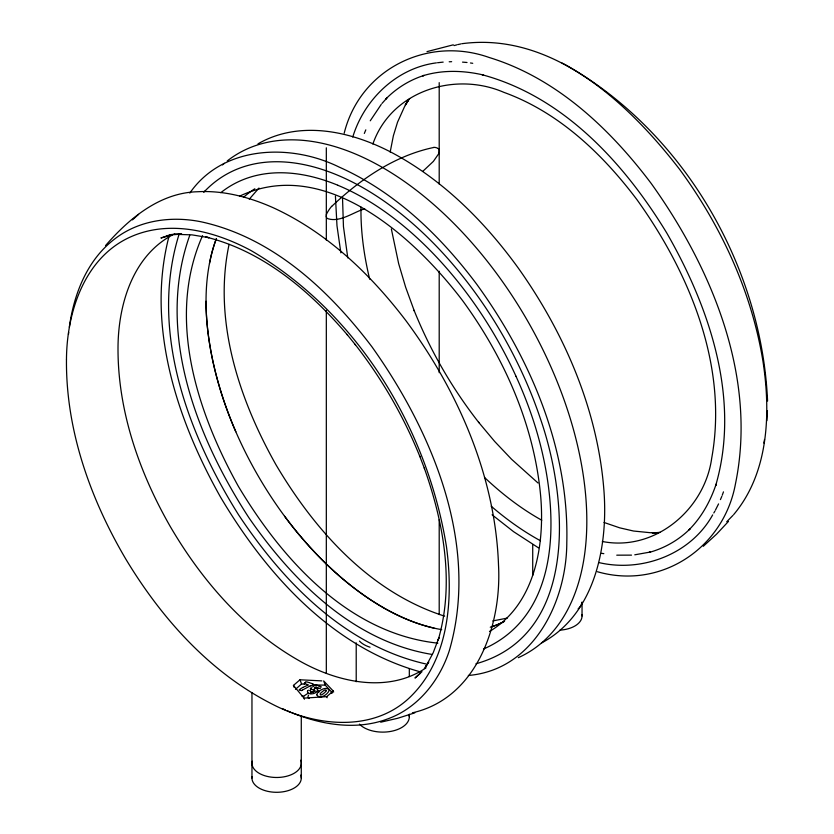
<?xml version="1.0" encoding="UTF-8"?>
<svg xmlns="http://www.w3.org/2000/svg" width="834" height="834" viewBox="0 0 834 834"><rect width="100%" height="100%" fill="white"/><g stroke="black" fill="none" stroke-linecap="round" stroke-linejoin="round"><path stroke-width="1.25" d="M360.986 207.124C360.611 231.393 363.989 255.621 369.671 279.182M767.426 410.724L766.853 420.68M68.471 334.382L68.69 332.297M69.337 327.178C73.882 293.933 87.299 259.666 114.842 238.858C139.247 219.915 172.169 215.714 201.797 221.948C272.958 237.669 329.315 290.451 372.068 346.975C432.763 432.439 479.946 545.134 449.317 650.666C439.56 680.711 417.897 708.097 387.518 718.971C356.514 730.563 321.861 724.934 291.952 712.757M390.176 152.069L393.367 135.796L397.526 122.212L404.438 106.877L408.514 99.871L405.241 105.001L409.661 98.548M763.881 443.094L764.528 439.476M229.089 244.341C212.92 320.392 238.858 398.902 276.054 464.892C314.783 530.382 370.171 592.453 444.626 616.149M169 236.303C145.887 325.448 176.735 419.179 220.457 496.991C265.983 573.761 331.734 647.33 420.482 671.891M307.59 691.115L307.61 691.032A2.648 1.491 -20.6 0 1 307.756 690.698L308.424 690.198M438.945 637.676L438.194 640.012C454.77 583.268 443.594 522.449 424.225 467.905M344.192 133.2C360.121 69.076 427.727 35.622 489.193 57.494C556.351 78.031 609.831 128.551 651.271 183.553C712.309 268.84 757.418 377.708 735.432 484.001C723.641 548.178 660.872 589.992 597.373 571.717M438.913 637.697L433.221 652.688L425.486 667.148L428.759 662.019L424.339 668.482M352.751 137.078C364.177 99.444 396.703 67.961 436.401 62.863M179.227 233.781C149.098 329.711 187.369 433.002 238.545 514.776C282.987 581.819 344.786 645.652 425.83 663.958M722.234 495.25L723.474 491.862M438.642 153.81L433.388 161.379L422.755 171.377M189.766 235.303C155.499 331.171 196.073 436.484 248.897 517.726C292.64 580.902 353.48 641.711 432.283 654.471M364.322 133.44L365.813 129.854M372.861 144.032C391.167 91.083 454.561 71.005 503.892 92.355C558.686 112.163 602.586 153.956 637.072 199.826C689.76 273.323 728.405 366.449 711.694 458.231C704.636 509.689 654.815 551.816 602.325 541.485M720.43 499.608L721.827 496.376M311.238 692.501L311.27 692.481A1.449 0.709 53.9 0 0 311.374 692.376L311.593 691.97M202.568 235.626C166.112 317.764 197.095 412.225 238.503 486.566C282.184 559.593 348.487 633.663 437.86 643.16M715.468 510.033L718.564 503.913M370.244 120.805L381.253 104.396M712.674 514.901C690.854 554.318 641.857 572.739 598.718 562.533M713.81 512.983L714.946 511.054M317.347 690.844L317.243 691.011A5.807 3.263 -20.6 0 1 317.035 691.323M325.99 691.063C325.26 692.72 319.088 697.401 320.225 693.679A17.055 9.581 -20.6 0 1 323.373 690.875L324.145 690.344A2.189 1.23 -20.6 0 1 324.468 690.187A1.512 0.844 -20.6 0 1 325.927 690.083A1.512 0.844 -20.6 0 1 325.958 691.052M189.818 193.071C223.001 145.199 290.878 143.219 339.125 167.071C395.045 191.966 440.446 235.793 476.767 284.3C530.851 358.828 569.132 449.307 566.797 542.715C566.64 601.418 533.823 669.921 468.333 675.477M249.251 199.19L258.957 188.057M312.562 692.22L312.979 691.615L313.469 692.616M733.753 514.505C768.833 472.711 770.845 413.132 763.006 361.581C751.715 291.89 721.233 226.118 679.647 169.396C628.763 103.426 552.348 31.588 461.932 43.702M382.003 103.426L386.861 98.037L385.788 99.037C396.411 88.206 409.619 79.981 424.089 75.404L422.682 75.831C442.374 69.712 463.589 70.39 483.501 75.029L482.125 74.737C563.471 96.588 624.207 163.141 666.679 232.853C709.776 307.746 740.801 399.507 715.697 485.534L716.125 484.168C710.453 501.098 701.655 517.205 688.947 529.892L690.02 528.892C678.678 540.098 664.479 548.251 649.102 552.431L650.499 552.014L634.768 554.808M733.065 515.266L726.727 521.75M105.522 245.613C129.061 218.466 159.961 192.675 197.658 191.737C223.668 190.298 249.512 197.168 273.125 207.697C326.855 232.332 370.776 274.396 406.21 321.048C458.408 391.636 495.396 476.464 498.513 565.098C501.797 624.332 477.277 698.131 412.403 712.809M728.478 521.406L716.562 534.177L703.312 546.28M331.692 206.425C360.267 179.289 394.732 155.604 433.836 147.451M320.308 687.977L320.339 687.946A2.346 1.314 -20.6 0 1 320.1 688.154A1.418 0.792 -20.6 0 0 319.87 688.342L319.286 688.446A8.048 4.524 -20.6 0 0 318.828 688.279L318.39 688.133M132.45 219.874L138.6 214.348M313.209 684.433L312.573 684.995M294.266 687.56L293.453 685.402L300 679.783L321.83 680.888M293.453 685.402L304.024 698.131L326.709 696.651L333.256 691.032L323.675 680.93L325.239 685.079A199.701 34.444 62.6 0 0 332.526 692.929M422.014 671.683L414.978 678.042L420.44 673.132M305.525 682.264L304.952 682.775M295.486 689.353L301.564 683.943A199.701 138.34 28.7 0 0 304.577 684.224M304.66 683.036L304.191 683.453L306.026 684.068M313.459 684.224L312.625 683.828A3.961 2.231 -20.6 0 1 312.114 683.682L311.812 683.557M305.671 682.139L305.703 682.108A2.929 1.647 -20.6 0 0 305.963 681.878L307.048 681.92A4.326 2.429 -20.6 0 0 307.475 682.108L307.819 682.212A13.678 7.683 -20.6 0 1 308.497 682.421L309.185 682.66M311.989 685.538L311.593 685.663A2.898 1.626 -20.6 0 0 311.124 685.767M310.905 688.186L310.946 688.154A1.23 0.688 -20.6 0 1 310.613 688.394L310.227 688.717M301.918 695.963L302.054 696.015A9.706 5.452 -20.6 0 0 302.388 696.119L302.45 696.14A4.326 2.429 -20.6 0 1 302.93 696.317L303.712 696.223A1.793 1.001 -20.6 0 1 303.983 695.994A5.984 3.357 -20.6 0 0 304.295 695.754L304.389 695.681M304.295 695.754L308.153 693.19M321.392 687.018L320.819 686.601A4.827 2.711 -20.6 0 1 320.246 686.413A10.196 5.723 -20.6 0 0 319.714 686.226L319.047 686.007M302.408 690.083L309.654 686.215M302.273 690.177L302.231 690.208A2.783 1.564 -20.6 0 0 301.918 690.448L301.387 690.625M312.552 687.007L315.606 684.839L318.859 685.944M311.405 687.821L311.343 687.862A3.941 2.21 -20.6 0 0 311.03 688.092M426.028 667.846C387.81 693.805 337.363 682.233 299.865 661.112C244.602 629.972 201.692 580.401 170.021 526.108C138.84 471.533 117.354 409.588 118.021 346.152C118.553 303.837 133.013 255.496 173.149 234.583M314.574 687.925L314.658 687.883A2.731 1.532 -20.6 0 0 315.2 687.487L315.877 687.226A7.297 4.097 -20.6 0 1 316.065 687.331M489.475 631.474C535.219 604.379 544.915 544.811 540.661 496.053C534.208 425.1 504.33 357.703 462.568 300.584C414.696 237.575 325.104 155.52 239.535 196.198M302.763 687.445L300.167 689.082A6.818 3.826 -20.6 0 0 299.875 689.291L299.781 689.364A4.431 2.492 -20.6 0 1 299.396 689.624L299.218 689.906M302.888 687.383L307.538 685.339M258.008 143.834C300.636 119.283 353.199 131.689 394.055 153.8C444.126 180.999 485.242 222.386 518.435 268.267C565.025 333.965 598.218 411.152 604.045 492.102C607.934 547.354 594.746 614.637 541.506 642.993M364.708 208.771C352.938 212.399 339.282 223.189 326.886 218.331M483.491 649.04C570.3 610.853 557.237 491.685 532.499 417.98A261.125 150.756 60 0 0 515.985 376.28M307.715 685.277L307.777 685.256A3.273 1.835 -20.6 0 1 308.226 685.11L308.246 684.797A4.577 2.565 -20.6 0 1 307.59 684.61L307.444 684.558A10.873 6.109 -20.6 0 0 307.068 684.422L306.662 684.287M309.727 686.184L311.124 685.767M414.8 712.851L397.703 718.272L380.69 722.202M172.2 234.354L160.91 237.992L175.15 233.989L166.31 235.845M427.008 51.625L453.31 44.817M312.302 689.614L312.416 689.572A2.106 1.188 -20.6 0 1 314.053 689.635M454.061 45.578L456.98 44.817M507.239 618.109L492.758 620.944M475.964 663.781C579.38 634.841 568.079 497.846 540.213 418.157A273.25 157.762 60 0 0 522.939 374.529A276.659 159.732 60 0 0 391.407 206.394A274.146 158.283 60 0 0 336.571 174.765A276.648 159.721 60 0 0 205.018 190.965M457.96 44.567L460.931 43.921M312.072 689.666L311.635 689.457A3.951 2.221 -20.6 0 1 311.426 689.353L310.853 689.04M437.527 62.738L443.167 62.112M173.879 234.667L181.687 234.073L175.609 234.333L191.997 234.865L209.053 237.69L205.466 236.908C262.887 250.919 309.977 291.014 347.528 335.059M660.121 532.353L652.313 532.957L658.391 532.686L650.291 532.707L633.548 531.029L619.714 527.839L604.024 522.459M314.449 688.269L314.533 688.259A3.67 2.064 -20.6 0 1 315.158 688.29A4.941 2.783 -20.6 0 1 317.65 690.625M449.192 61.779L451.642 61.685M631.515 555.131L616.753 555.173M462.526 62.123L467.019 62.487M470.449 62.977L472.732 63.301M601.533 553.307L603.837 553.672M309.591 690.458L310.404 690.646M310.102 693.7L308.632 693.158A7.12 4.003 -20.6 0 1 308.33 692.991A4.67 2.627 -20.6 0 1 307.527 691.125M301.157 690.51L301.084 690.489A4.42 2.481 -20.6 0 1 300.803 690.406L300.459 690.281M317.639 687.873L317.441 687.81M309.873 682.89L311.145 683.317A13.48 7.579 -20.6 0 1 311.812 683.557M317.952 687.977L316.941 687.633A6.922 3.889 -20.6 0 0 316.566 687.518A3.065 1.72 -20.6 0 1 316.055 687.331M287.198 710.766L290.764 712.257M282.413 708.619L285.28 709.911M562.074 63.061L563.628 63.832M564.409 64.218C683.192 130.677 761.692 265.942 767.572 401.06M311.228 689.238L310.561 688.884M540.484 540.766C522.845 531.133 506.426 519.321 491.205 506.228M330.942 693.075L331.505 693.461M318.296 690.74L318.275 690.729A3.117 1.23 52.5 0 1 317.754 690.156L317.744 690.166M541.756 520.218C520.875 508.594 501.859 493.832 484.512 477.455M438.309 148.64L437.871 148.4A20.537 11.864 -60 0 0 433.868 147.368M538.493 547.844L513.64 531.717L492.091 514.797M538.024 483.001L511.586 459.284L494.666 441.447L478.497 422.129L478.914 422.661C452.174 388.498 430.271 350.561 414.06 310.321L414.3 310.946L405.668 287.292L398.673 263.711L391.354 228.954M318.452 691.803L317.379 690.531M347.027 334.434L355.503 344.89L355.086 344.369C381.826 378.521 403.729 416.458 419.94 456.698L419.7 456.083L424.506 468.645M315.606 684.839L316.159 685.944M333.256 691.032L333.652 692.074M326.709 696.651L327.116 697.735M314.397 689.697L314.845 690.886M314.293 689.843L314.845 691.323M314.011 689.708L314.783 691.751M310.78 692.303L310.988 692.856M300 679.783L301.564 683.943M304.024 698.131L304.441 699.226M347.788 257.914L343.452 226.577L342.524 198.033M340.856 252.838L336.978 225.722L335.424 196.136M326.365 216.642L326.323 214.807A6.036 3.482 -60 0 1 327.157 212.878L327.22 212.774A22.414 12.937 -60 0 1 331.64 206.342M311.645 692.116L311.645 692.189A6.662 3.221 50.5 0 1 311.697 692.449M582.038 602.388L582.038 615.972M532.717 544.612L532.717 575.45M439.205 82.639L439.205 184.095M439.205 271.238L439.205 372.683M439.205 519.655L439.205 614.606M409.317 668.785L409.317 676.572M409.317 714.185L409.317 716.781M356.212 642.847L356.212 681.764M326.323 147.816L326.323 240.161M326.323 310.394L326.323 673.267M301.282 715.697L301.282 778.059M251.962 692.564L251.962 778.059M503.507 621.862A252.149 145.575 60 0 1 490.277 627.21M441.697 629.639A251.597 145.262 60 0 1 434.003 628.106M382.764 607.35A248.845 143.667 60 0 0 417.198 623.259A252.348 145.689 60 0 0 434.003 628.106A252.473 145.762 60 0 1 417.198 623.269A248.855 143.677 60 0 1 382.764 607.35A250.252 144.48 60 0 1 299.531 535.157A249.72 144.178 60 0 0 382.764 607.277M284.644 516.298A245.457 141.717 60 0 0 299.51 535.188A247.218 142.729 60 0 1 284.644 516.298A251.972 145.481 60 0 1 257.862 475.39A251.983 145.481 60 0 1 235.824 431.751A247.083 142.656 60 0 1 226.9 409.421A250.919 144.866 60 0 1 209.48 342.993A248.855 143.677 60 0 1 206.029 301.241A248.845 143.667 60 0 1 209.47 263.461A250.919 144.866 60 0 1 216.194 239.066M235.824 431.751A245.457 141.717 60 0 1 226.9 409.421A250.002 144.345 60 0 1 209.49 342.993M209.47 342.983A248.845 143.667 60 0 1 206.029 301.241M209.49 263.492A249.981 144.334 60 0 1 216.392 238.545M243.465 197.387A251.983 145.481 60 0 1 254.829 188.776M222.47 164.923A288.574 166.612 60 0 1 224.346 163.308M227.234 160.952A288.574 166.612 60 0 1 525.441 317.201A288.574 166.612 60 0 1 518.268 657.682M438.309 148.629A6.724 3.889 -60 0 1 439.247 149.599M439.164 150.078A10.8 6.234 -60 0 1 438.799 153.779M326.876 218.341A6.557 3.784 -60 0 1 326.365 216.642M325.239 685.079A199.701 138.34 28.7 0 1 313.521 684.839M317.191 691.386A4.983 2.794 -20.6 0 1 310.123 693.732M310.696 692.095A1.751 0.98 -20.6 0 1 310.644 691.115M314.147 689.864A2.419 1.355 -20.6 0 1 313.261 691.594A2.419 1.355 -20.6 0 1 310.634 692.272M314.199 690.604A2.7 1.501 -31 0 1 313.136 691.73M312.896 691.626A1.866 0.782 -26 0 1 311.478 692.241M312.614 691.688A7.35 1.605 -65.9 0 1 312.354 692.043M308.611 698.329A6.37 3.586 -20.6 0 1 308.622 695.118M309.195 698.465A7.965 4.472 -20.6 0 1 308.83 698.214M313.376 690.198A1.282 0.761 61.1 0 1 313.428 689.906M319.005 691.292A4.149 1.637 52.5 0 0 319.234 691.511L319.359 691.615A9.768 3.847 52.5 0 1 319.578 691.813M299.396 689.926A1.605 0.907 -20.6 0 1 299.625 689.989M300.72 760.212A24.666 14.241 0 0 1 277.503 777.476A24.666 14.241 0 0 1 252.212 761.213M300.761 775.14A24.666 14.241 0 0 1 277.899 792.279A24.666 14.241 0 0 1 252.097 776.59M581.976 602.169A24.666 14.241 0 0 1 578.118 608.851M581.903 614.502A24.666 14.241 0 0 1 559.916 630.139M504.56 621.32A252.118 145.564 60 0 1 491.414 626.845M203.736 192.341A273.364 157.824 60 0 1 205.028 190.986M337.78 185.252A262.043 151.288 60 0 1 390.197 215.516A264.555 152.737 60 0 1 516.006 376.28M220.812 192.675A264.545 152.737 60 0 1 337.77 185.211M409.046 714.602A26.552 15.335 0 0 1 391.146 731.335A26.552 15.335 0 0 1 359.454 724.131M370.035 647.215A26.552 15.335 0 0 1 359.454 641.106M316.753 694.847C319.714 699.768 327.324 694.837 329.086 690.656C328.262 685.631 317.785 689.833 316.753 694.785M66.47 359.485C65.771 430.125 90.374 498.993 125.903 559.249C161.546 618.328 209.709 672.36 271.926 703.969C313.761 725.841 371.234 733.044 408.723 698.444C449.453 660.445 453.488 598.51 446.44 546.52C427.039 426.904 356.733 311.822 250.805 250.429C215.339 231.456 171.564 219.822 132.856 235.918C84.932 255.798 66.762 311.509 66.47 359.485"/></g></svg>
